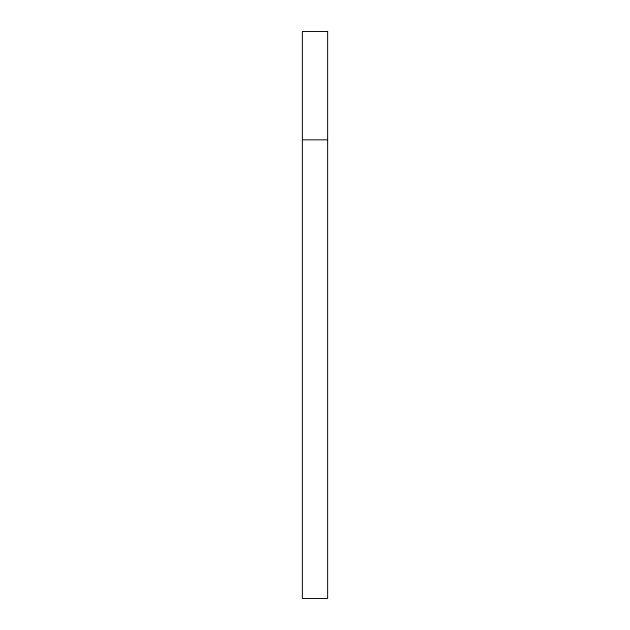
<?xml version="1.0" encoding="UTF-8"?>
<svg xmlns="http://www.w3.org/2000/svg" width="630" height="630" viewBox="0 0 630 630"><rect width="100%" height="100%" fill="white"/><g stroke="black" fill="none" stroke-linecap="round" stroke-linejoin="round"><path stroke-width="0.94" d="M302.361 139.844L327.639 139.844M327.639 31.5L302.361 31.5L302.361 598.5L327.639 598.5L327.639 31.5"/></g></svg>
